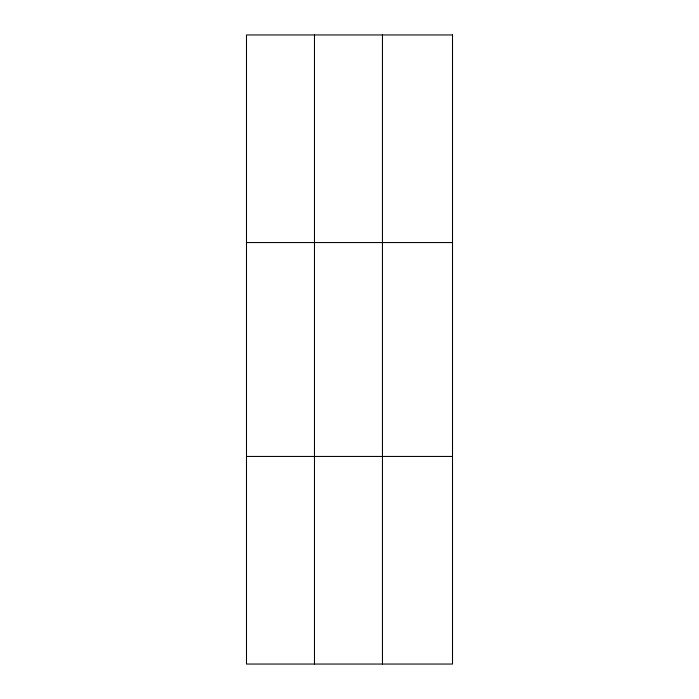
<?xml version="1.0" encoding="UTF-8"?>
<svg xmlns="http://www.w3.org/2000/svg" width="699" height="699" viewBox="0 0 699 699"><rect width="100%" height="100%" fill="white"/><g stroke="black" fill="none" stroke-linecap="round" stroke-linejoin="round"><path stroke-width="1.05" d="M314.48 664.05L314.48 34.95M382.458 664.05L382.458 34.95M246.494 242.553L452.506 242.553M246.494 456.447L452.506 456.447M452.506 34.95L452.506 664.05L246.494 664.05L246.494 34.95L452.506 34.95"/></g></svg>
